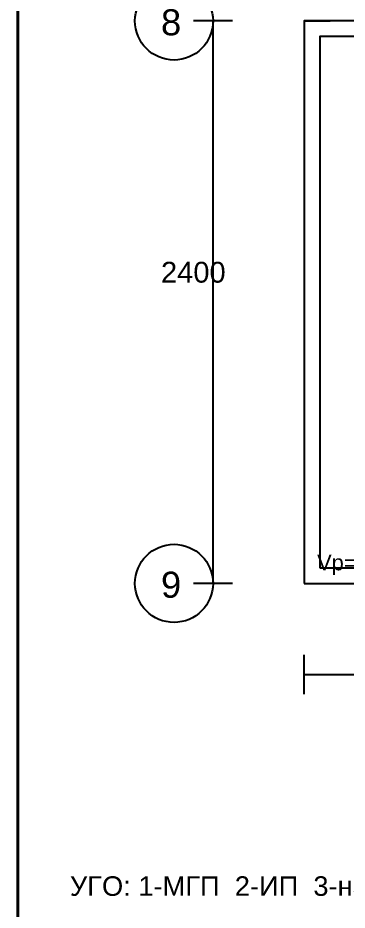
# Model space of a CAD drawing. Header units: millimetres. Extents: x 0 to 351840, y -132678 to 32417.
# Drawn here: x 2520 to 2545.3, y 90.9 to 159.4 of the extents above; entities that cross this region are included whole.
import ezdxf
from ezdxf.enums import TextEntityAlignment as Align

# ---------------------------------------------------------------- set-up
doc = ezdxf.new("R2010")
doc.units = ezdxf.units.MM
for name, color, linetype in [('AGPT-FRAME', 7, 'Continuous'), ('AGPT-MARK', 7, 'Continuous'), ('AGPT-TEXT', 7, 'Continuous'), ('AGPT-ZONE', 7, 'Continuous')]:
    doc.layers.add(name, color=color, linetype=linetype)
doc.layers.add('MMX_Штамп', color=7, linetype='Continuous', lineweight=40)
doc.styles.add('AGPT', font='arial.ttf')
doc.styles.add('MMX_Текст', font='isocpeui.ttf', dxfattribs={"height": 200})
doc.styles.get("Standard").update_dxf_attribs({"font": 'arial.ttf'})

# ---------------------------------------------------------------- blocks, each defined once
blk = doc.blocks.new('*U980')
at = {"color": 0}
for p, q in [((-40000.3, 15500), (-40000, 15500)), ((-40000.2, 15499), (-40000.3, 15499)), ((-40000.2, 15500), (-40000.2, 15499)), ((-40000.2, 15499.8), (-40000, 15499.8)), ((-40000.2, 15499.6), (-40000, 15499.6)), ((-40000.2, 15499.3), (-40000, 15499.3))]:
    blk.add_line(p, q, dxfattribs=at)
at = {"color": 0, "lineweight": 9}
for p, q in [((-40000.2, 15500), (-40000.2, 15499)), ((-40000.1, 15500), (-40000.1, 15499))]:
    blk.add_line(p, q, dxfattribs=at)
at = {"lineweight": -2}
blk.add_lwpolyline([(-40000, 29200), (-500, 29200), (-500, 500), (-40000, 500)], close=True, dxfattribs=at)
at = {"color": 0, "style": 'MMX_Текст'}
blk.add_text('Согласовано:', height=0.0385, rotation=90, dxfattribs=at).set_placement((-40000.3, 15499.4))
at = {"lineweight": 30, "flags": 104}
for tag, height, p in [('НАИМЕНОВАНИЕ_КОМПЛЕКСА_ИЛИ_НАИМЕНОВАНИЕ_МИКРОРАЙОНА', 200, (-6912.3, 4362.5)), ('НАИМЕНОВАНИЕ_ЗДАНИЯ_СООРУЖЕНИЯ', 250, (-9284.2, 3136)), ('НАИМЕНОВАНИЕ_ЧЕРТЕЖА', 250, (-9168.5, 1636))]:
    blk.add_attdef(tag, text='', height=height, dxfattribs=at).set_placement(p, align=Align.MIDDLE_CENTER)
at = {"color": 0, "style": 'MMX_Текст'}
for tag, p in [('39-25/1-ЭО', (-2715.6, 5376.4)), ('Р¤РћР\xa0РњРђРў', (-3731.3, 50))]:
    blk.add_attdef(tag, p, '', height=250, dxfattribs=at)
for tag, p in [('Р›Р\x98РЎРў', (-3249.9, 2500)), ('Р›Р\x98РЎРўРћР’', (-1499.9, 2500))]:
    blk.add_attdef(tag, text='', height=250, dxfattribs=at).set_placement(p, align=Align.MIDDLE_CENTER)
blk = doc.blocks.new('AGPT_Frame_A3_v2')
at = {"layer": 'MMX_Штамп', "color": 0}
blk.add_blockref('*U980', (42000, 25), dxfattribs=at)

msp = doc.modelspace()

# ---------------------------------------------------------------- linework, layer by layer
at = {"layer": 'AGPT-MARK'}
for points in [[(2536.5, 159.2), (2533.5, 159.2)], [(2535, 116), (2535, 159.2)], [(2536.5, 116), (2533.5, 116)], [(2542, 107.5), (2542, 110.5)], [(2542, 109), (2617.6, 109)]]:
    msp.add_lwpolyline(points, dxfattribs=at)
at = {"layer": 'AGPT-MARK', "color": 8}
for points in [[(2542, 159.2), (2542, 157.2)], [(2542, 159.2), (2544, 159.2)], [(2542, 155.2), (2542, 153.2)], [(2542, 151.2), (2542, 149.2)], [(2542, 147.2), (2542, 145.2)], [(2542, 143.2), (2542, 141.2)], [(2542, 139.2), (2542, 137.2)], [(2542, 135.2), (2542, 133.2)], [(2542, 131.2), (2542, 129.2)], [(2542, 127.2), (2542, 125.2)], [(2542, 123.2), (2542, 121.2)], [(2542, 119.2), (2542, 117.2)], [(2542, 116), (2544, 116)]]:
    msp.add_lwpolyline(points, dxfattribs=at)
at = {"layer": 'AGPT-MARK'}
for centre in [(2532, 159.2), (2532, 116)]:
    msp.add_circle(centre, 3, dxfattribs=at)
at = {"layer": 'AGPT-ZONE'}
for points in [[(2542, 116), (2617.6, 116), (2617.6, 159.2), (2542, 159.2)], [(2543.2, 117.2), (2616.4, 117.2), (2616.4, 158), (2543.2, 158)]]:
    msp.add_lwpolyline(points, close=True, dxfattribs=at)

# ---------------------------------------------------------------- block references
at = {"layer": 'AGPT-FRAME', "xscale": 0.00999999999999996, "yscale": 0.00999999999999996}
msp.add_blockref('AGPT_Frame_A3_v2', (2500, 0), dxfattribs=at)

# ---------------------------------------------------------------- texts
at = {"layer": 'AGPT-MARK', "style": 'AGPT'}
for s, height, p in [('8', 2, (2531, 158.1)), ('2400', 1.6, (2531, 139.1)), ('9', 2, (2531, 114.9))]:
    msp.add_text(s, height=height, dxfattribs=at).set_placement(p)
at = {"layer": 'AGPT-TEXT', "style": 'AGPT'}
for s, height, p in [('Vp=16.4м3', 1.2, (2543, 117)), ('УГО: 1-МГП  2-ИП  3-насадок  МПТ  УДП  табло. Оси и отметки — по эталону МГИМО. М1:50.', 1.5, (2524, 92))]:
    msp.add_text(s, height=height, dxfattribs=at).set_placement(p)

doc.saveas('drawing.dxf')
